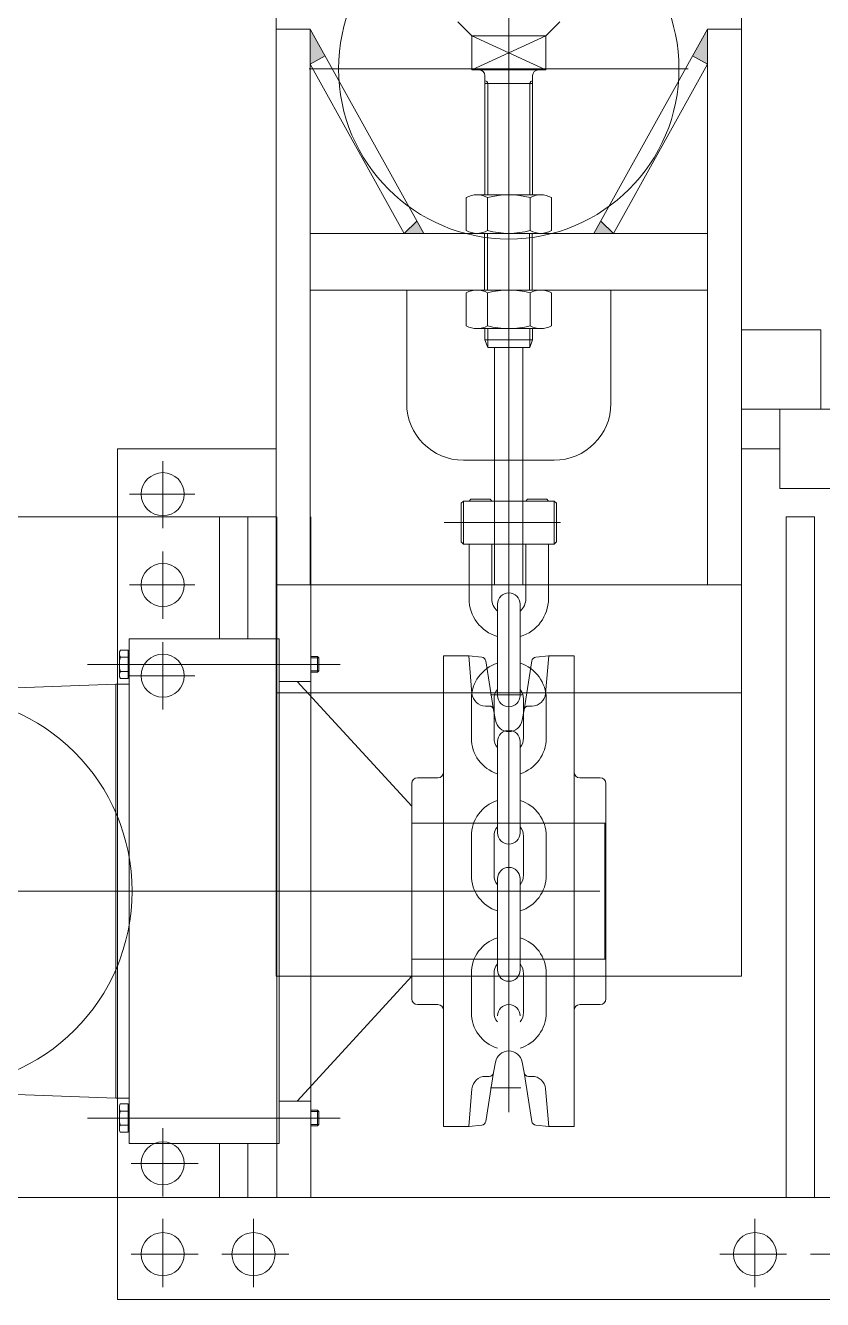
# Model space of a CAD drawing. Extents: x 475189 to 476029, y 1007718 to 1008015.
# Drawn here: x 475671.44 to 475675.2, y 1007757.58 to 1007763.6 of the extents above; entities that cross this region are included whole.
import ezdxf
from ezdxf.enums import TextEntityAlignment as Align

# ---------------------------------------------------------------- set-up
doc = ezdxf.new("R2010")
doc.units = 0
doc.header["$LTSCALE"] = 2
doc.header["$MEASUREMENT"] = 0
doc.layers.get('0').update_dxf_attribs({"linetype": 'CONTINUOUS', "lineweight": 0})
doc.layers.add('R.B', color=6, linetype='CONTINUOUS', lineweight=0)
doc.layers.add('TEXT', color=1, linetype='CONTINUOUS', lineweight=0)
doc.styles.add('ROMANS', font='ROMANS.SHX')
doc.styles.add('XT03_5', font='romans', dxfattribs={"width": 0.6, "height": 87.5})

# ---------------------------------------------------------------- blocks, each defined once
blk = doc.blocks.new('EXISTING')
at = {"color": 8}
for p, q in [((475673.7211, 1007785.9004), (475673.7211, 1007758.6375)), ((475672.6221, 1007765.4359), (475672.6221, 1007759.11)), ((475674.8201, 1007765.4359), (475674.8201, 1007759.11)), ((475672.6221, 1007763.5864), (475672.7829, 1007763.5864)), ((475672.7829, 1007763.5864), (475672.7829, 1007760.9595)), ((475673.319, 1007762.6214), (475672.7829, 1007763.5864)), ((475673.5469, 1007763.5544), (475673.4799, 1007763.6214)), ((475673.8953, 1007763.5544), (475673.9624, 1007763.6214)), ((475674.1232, 1007762.6214), (475674.6593, 1007763.5864)), ((475674.6593, 1007763.5864), (475674.6593, 1007760.9595)), ((475674.6593, 1007763.5864), (475674.8201, 1007763.5864)), ((475673.5469, 1007763.3935), (475673.5469, 1007763.5544)), ((475673.5469, 1007763.5544), (475673.8953, 1007763.3935)), ((475673.5469, 1007763.3935), (475673.8953, 1007763.5544)), ((475673.8953, 1007763.5544), (475673.5469, 1007763.5544)), ((475673.8953, 1007763.3935), (475673.8953, 1007763.5544)), ((475672.7829, 1007763.4208), (475672.8532, 1007763.4599)), ((475674.6593, 1007763.4208), (475674.589, 1007763.4599)), ((475672.7779, 1007763.3988), (475674.5682, 1007763.3988)), ((475673.227, 1007762.6214), (475672.7829, 1007763.4208)), ((475674.2152, 1007762.6214), (475674.6593, 1007763.4208)), ((475673.8953, 1007763.3935), (475673.5469, 1007763.3935)), ((475673.6085, 1007762.8037), (475673.6085, 1007763.3667)), ((475673.8337, 1007762.8037), (475673.8337, 1007763.3667)), ((475673.8337, 1007763.3292), (475673.6085, 1007763.3292)), ((475673.6216, 1007762.8037), (475673.6216, 1007763.3292)), ((475673.8206, 1007762.8037), (475673.8206, 1007763.3292)), ((475673.5704, 1007762.8037), (475673.8722, 1007762.8037)), ((475673.5201, 1007762.7902), (475673.5201, 1007762.6349)), ((475673.6207, 1007762.6349), (475673.6207, 1007762.7902)), ((475673.8219, 1007762.6349), (475673.8219, 1007762.7902)), ((475673.9225, 1007762.6349), (475673.9225, 1007762.7902)), ((475673.227, 1007762.6214), (475673.2869, 1007762.6793)), ((475674.2152, 1007762.6214), (475674.1553, 1007762.6793)), ((475674.6593, 1007762.6214), (475672.7829, 1007762.6214)), ((475673.607, 1007762.6214), (475673.607, 1007762.3534)), ((475673.62, 1007762.6214), (475673.62, 1007762.3534)), ((475673.8191, 1007762.6214), (475673.8191, 1007762.3534)), ((475673.8321, 1007762.6214), (475673.8321, 1007762.3534)), ((475674.6593, 1007762.3534), (475672.7829, 1007762.3534)), ((475673.2386, 1007762.3534), (475673.2386, 1007761.8173)), ((475673.5201, 1007762.1846), (475673.5201, 1007762.3399)), ((475673.6207, 1007762.3399), (475673.6207, 1007762.1846)), ((475673.8219, 1007762.3399), (475673.8219, 1007762.1846)), ((475673.9225, 1007762.3399), (475673.9225, 1007762.1846)), ((475674.2036, 1007762.3534), (475674.2036, 1007761.8173)), ((475673.5704, 1007762.1711), (475673.8722, 1007762.1711)), ((475673.6085, 1007762.1174), (475673.6085, 1007762.1711)), ((475673.6216, 1007762.0826), (475673.6216, 1007762.1711)), ((475673.8206, 1007762.1309), (475673.8206, 1007762.1711)), ((475673.8206, 1007762.0826), (475673.8206, 1007762.163)), ((475673.8337, 1007762.1174), (475673.8337, 1007762.1711)), ((475674.8201, 1007762.1658), (475675.1954, 1007762.1658)), ((475675.1954, 1007762.1658), (475675.1954, 1007761.7905)), ((475673.6085, 1007762.1174), (475673.6216, 1007762.0826)), ((475673.8337, 1007762.1174), (475673.6085, 1007762.1174)), ((475673.8206, 1007762.0826), (475673.6216, 1007762.0826)), ((475673.6541, 1007761.5492), (475673.6541, 1007762.0826)), ((475673.7881, 1007761.5492), (475673.7881, 1007762.0826)), ((475673.8337, 1007762.1174), (475673.8206, 1007762.0826)), ((475674.8201, 1007761.7905), (475675.3777, 1007761.7905)), ((475675.0024, 1007761.7905), (475675.0024, 1007761.4152)), ((475672.6221, 1007761.6028), (475671.8716, 1007761.6028)), ((475671.8716, 1007761.6028), (475671.8716, 1007757.5821)), ((475675.0024, 1007761.6028), (475674.8201, 1007761.6028)), ((475672.086, 1007761.2283), (475672.086, 1007761.5439)), ((475673.5067, 1007761.5492), (475673.9355, 1007761.5492)), ((475673.6541, 1007761.5492), (475673.6541, 1007760.9595)), ((475673.7881, 1007761.5492), (475673.7881, 1007760.9595)), ((475675.0024, 1007761.4152), (475675.3777, 1007761.4152)), ((475671.9292, 1007761.3884), (475672.237, 1007761.3884)), ((475673.5069, 1007761.3562), (475673.4962, 1007761.3455)), ((475673.5069, 1007761.3562), (475673.9355, 1007761.3562)), ((475673.5069, 1007761.1525), (475673.5069, 1007761.3562)), ((475673.5337, 1007761.3562), (475673.5417, 1007761.3643)), ((475673.6329, 1007761.3643), (475673.5417, 1007761.3643)), ((475673.6329, 1007761.3643), (475673.6409, 1007761.3562)), ((475673.8096, 1007761.3643), (475673.8015, 1007761.3562)), ((475673.8096, 1007761.3643), (475673.9007, 1007761.3643)), ((475673.9087, 1007761.3562), (475673.9007, 1007761.3643)), ((475673.9355, 1007761.3562), (475673.9463, 1007761.3455)), ((475673.9355, 1007761.1525), (475673.9355, 1007761.3562)), ((475673.4962, 1007761.1632), (475673.4962, 1007761.3455)), ((475673.9463, 1007761.1632), (475673.9463, 1007761.3455)), ((475672.354, 1007761.2812), (475669.6723, 1007761.2812)), ((475671.8716, 1007761.2812), (475672.6221, 1007761.2812)), ((475672.354, 1007761.2812), (475672.354, 1007760.7049)), ((475672.4881, 1007761.2812), (475672.4881, 1007760.7049)), ((475672.6248, 1007758.0646), (475672.6248, 1007761.2812)), ((475672.7856, 1007758.0646), (475672.7856, 1007761.2812)), ((475673.4162, 1007761.2544), (475673.8883, 1007761.2544)), ((475673.9659, 1007761.2544), (475673.478, 1007761.2544)), ((475675.0319, 1007761.2812), (475675.1659, 1007761.2812)), ((475675.0319, 1007761.2812), (475675.0319, 1007758.0646)), ((475675.1659, 1007761.2812), (475675.1659, 1007758.0646)), ((475672.086, 1007760.7994), (475672.086, 1007761.1179)), ((475673.5069, 1007761.1525), (475673.4962, 1007761.1632)), ((475673.5069, 1007761.1525), (475673.9355, 1007761.1525)), ((475673.5335, 1007760.9595), (475673.5335, 1007761.1525)), ((475673.6407, 1007760.9595), (475673.6407, 1007761.1525)), ((475673.8015, 1007760.9595), (475673.8015, 1007761.1525)), ((475673.9087, 1007760.9595), (475673.9087, 1007761.1525)), ((475673.9355, 1007761.1525), (475673.9463, 1007761.1632)), ((475671.9292, 1007760.9595), (475672.237, 1007760.9595)), ((475672.6221, 1007760.9595), (475674.8201, 1007760.9595)), ((475673.5335, 1007760.8953), (475673.5335, 1007760.9595)), ((475673.6407, 1007760.8953), (475673.6407, 1007760.9595)), ((475673.8015, 1007760.8953), (475673.8015, 1007760.9595)), ((475673.9087, 1007760.8953), (475673.9087, 1007760.9595)), ((475673.6675, 1007760.4369), (475673.6675, 1007760.8685)), ((475673.7747, 1007760.4369), (475673.7747, 1007760.8685)), ((475672.6355, 1007760.7049), (475671.9278, 1007760.7049)), ((475671.9278, 1007760.7049), (475671.9278, 1007758.3192)), ((475672.086, 1007760.3706), (475672.086, 1007760.689)), ((475672.6355, 1007760.7049), (475672.6355, 1007758.3192)), ((475671.8811, 1007760.5344), (475671.8811, 1007760.6341)), ((475671.8855, 1007760.6507), (475671.9232, 1007760.6507)), ((475671.9232, 1007760.6507), (475671.9232, 1007760.6175)), ((475671.9232, 1007760.6374), (475671.9278, 1007760.6374)), ((475671.9278, 1007760.6374), (475671.9278, 1007760.5311)), ((475673.4128, 1007760.6244), (475673.5335, 1007760.6244)), ((475673.4128, 1007760.6244), (475673.4128, 1007758.3996)), ((475673.5317, 1007760.6244), (475673.5934, 1007760.618)), ((475673.5317, 1007760.6244), (475673.5471, 1007760.446)), ((475673.7211, 1007758.4672), (475673.7211, 1007760.6366)), ((475673.9105, 1007760.6244), (475673.8488, 1007760.618)), ((475673.9105, 1007760.6244), (475673.8951, 1007760.446)), ((475673.9087, 1007760.6244), (475674.0294, 1007760.6244)), ((475674.0294, 1007760.6244), (475674.0294, 1007758.3996)), ((475671.731, 1007760.5842), (475672.078, 1007760.5842)), ((475671.9232, 1007760.6175), (475671.8855, 1007760.6175)), ((475671.9232, 1007760.6175), (475671.9232, 1007760.551)), ((475672.9236, 1007760.5842), (475671.9654, 1007760.5842)), ((475672.8165, 1007760.6218), (475672.7856, 1007760.6218)), ((475672.7856, 1007760.6152), (475672.8231, 1007760.6152)), ((475672.8231, 1007760.6152), (475672.8165, 1007760.6218)), ((475672.8165, 1007760.5467), (475672.8165, 1007760.6218)), ((475672.8231, 1007760.5533), (475672.8231, 1007760.6152)), ((475673.6124, 1007760.6001), (475673.6491, 1007760.3694)), ((475673.8299, 1007760.6001), (475673.7931, 1007760.3694)), ((475671.9232, 1007760.551), (475671.8855, 1007760.551)), ((475671.9232, 1007760.5178), (475671.8855, 1007760.5178)), ((475671.9232, 1007760.551), (475671.9232, 1007760.5178)), ((475671.9278, 1007760.5311), (475671.9232, 1007760.5311)), ((475671.9292, 1007760.5306), (475672.237, 1007760.5306)), ((475672.7856, 1007760.5038), (475672.6355, 1007760.5038)), ((475673.2627, 1007759.9141), (475672.7213, 1007760.5038)), ((475672.7856, 1007760.5533), (475672.8231, 1007760.5533)), ((475672.7856, 1007760.5467), (475672.8165, 1007760.5467)), ((475672.8165, 1007760.5467), (475672.8231, 1007760.5533)), ((475671.8635, 1007760.4904), (475671.1559, 1007760.4636)), ((475671.9278, 1007760.4904), (475671.8635, 1007760.4904)), ((475671.8635, 1007760.4904), (475671.8635, 1007758.5336)), ((475672.6221, 1007760.4502), (475674.8201, 1007760.4502)), ((475673.5442, 1007760.2359), (475673.5442, 1007760.4208)), ((475673.628, 1007760.3872), (475673.6112, 1007760.3872)), ((475673.6344, 1007760.4408), (475673.7845, 1007760.4408)), ((475673.6514, 1007760.2359), (475673.6514, 1007760.4208)), ((475673.7908, 1007760.2359), (475673.7908, 1007760.4208)), ((475673.8142, 1007760.3872), (475673.831, 1007760.3872)), ((475673.898, 1007760.2359), (475673.898, 1007760.4208)), ((475673.6491, 1007760.3694), (475673.6577, 1007760.3199)), ((475673.7931, 1007760.3694), (475673.7845, 1007760.3199)), ((475673.6675, 1007759.7882), (475673.6675, 1007760.2198)), ((475673.7747, 1007759.7882), (475673.7747, 1007760.2198)), ((475673.2895, 1007760.0481), (475673.386, 1007760.0481)), ((475673.386, 1007760.0481), (475673.2895, 1007760.0481)), ((475674.1527, 1007760.0481), (475674.0562, 1007760.0481)), ((475674.0562, 1007760.0481), (475674.1527, 1007760.0481)), ((475673.2627, 1007760.0213), (475673.2627, 1007759.0027)), ((475674.1795, 1007759.512), (475674.1795, 1007760.0213)), ((475674.1795, 1007759.512), (475674.1795, 1007760.0213)), ((475673.2627, 1007759.8337), (475674.1795, 1007759.8337)), ((475674.1741, 1007759.8337), (475674.1741, 1007759.1904)), ((475673.5442, 1007759.5872), (475673.5442, 1007759.7722)), ((475673.6514, 1007759.5872), (475673.6514, 1007759.7722)), ((475673.7908, 1007759.5872), (475673.7908, 1007759.7722)), ((475673.898, 1007759.5872), (475673.898, 1007759.7722)), ((475673.6675, 1007759.1396), (475673.6675, 1007759.5711)), ((475673.7747, 1007759.1396), (475673.7747, 1007759.5711)), ((475674.1512, 1007759.512), (475668.0208, 1007759.512)), ((475673.8021, 1007759.512), (475673.652, 1007759.512)), ((475674.1795, 1007759.512), (475674.1795, 1007759.0027)), ((475674.1795, 1007759.512), (475674.1795, 1007759.0027)), ((475673.2627, 1007759.1904), (475674.1795, 1007759.1904)), ((475673.5442, 1007758.9385), (475673.5442, 1007759.1235)), ((475673.6514, 1007758.9385), (475673.6514, 1007759.1235)), ((475673.7908, 1007758.9385), (475673.7908, 1007759.1235)), ((475673.898, 1007758.9385), (475673.898, 1007759.1235)), ((475672.6221, 1007759.11), (475674.8201, 1007759.11)), ((475673.2627, 1007759.11), (475672.7213, 1007758.5202)), ((475673.2895, 1007758.9759), (475673.386, 1007758.9759)), ((475673.386, 1007758.9759), (475673.2895, 1007758.9759)), ((475674.1527, 1007758.9759), (475674.0562, 1007758.9759)), ((475674.0562, 1007758.9759), (475674.1527, 1007758.9759)), ((475673.6491, 1007758.6546), (475673.6577, 1007758.7041)), ((475673.7931, 1007758.6546), (475673.7845, 1007758.7041)), ((475673.628, 1007758.6368), (475673.6112, 1007758.6368)), ((475673.6124, 1007758.424), (475673.6491, 1007758.6546)), ((475673.8299, 1007758.424), (475673.7931, 1007758.6546)), ((475673.8142, 1007758.6368), (475673.831, 1007758.6368)), ((475673.5317, 1007758.3996), (475673.5471, 1007758.578)), ((475673.6344, 1007758.5832), (475673.778, 1007758.5832)), ((475673.9105, 1007758.3996), (475673.8951, 1007758.578)), ((475671.8635, 1007758.5336), (475671.1559, 1007758.5604)), ((475671.9278, 1007758.5336), (475671.8635, 1007758.5336)), ((475672.7856, 1007758.5202), (475672.6355, 1007758.5202)), ((475672.8165, 1007758.4774), (475672.7856, 1007758.4774)), ((475672.7856, 1007758.4708), (475672.8231, 1007758.4708)), ((475672.8231, 1007758.4708), (475672.8165, 1007758.4774)), ((475672.8165, 1007758.4023), (475672.8165, 1007758.4774)), ((475672.8231, 1007758.4089), (475672.8231, 1007758.4708)), ((475672.9236, 1007758.4398), (475671.9654, 1007758.4398)), ((475672.7856, 1007758.4089), (475672.8231, 1007758.4089)), ((475672.7856, 1007758.4023), (475672.8165, 1007758.4023)), ((475672.8165, 1007758.4023), (475672.8231, 1007758.4089)), ((475673.4128, 1007758.3996), (475673.5335, 1007758.3996)), ((475673.5317, 1007758.3996), (475673.5934, 1007758.406)), ((475673.9105, 1007758.3996), (475673.8488, 1007758.406)), ((475673.9087, 1007758.3996), (475674.0294, 1007758.3996)), ((475672.086, 1007758.0692), (475672.086, 1007758.3927)), ((475672.6355, 1007758.3192), (475671.9278, 1007758.3192)), ((475672.354, 1007758.3192), (475672.354, 1007758.0646)), ((475672.4881, 1007758.3192), (475672.4881, 1007758.0646)), ((475671.9371, 1007758.2254), (475672.2527, 1007758.2254)), ((475672.354, 1007758.0646), (475669.6723, 1007758.0646)), ((475672.354, 1007758.0646), (475677.8437, 1007758.0646)), ((475672.086, 1007757.6404), (475672.086, 1007757.9638)), ((475672.5149, 1007757.6404), (475672.5149, 1007757.9638)), ((475674.8844, 1007757.6404), (475674.8844, 1007757.9638)), ((475671.9371, 1007757.7965), (475672.2527, 1007757.7965)), ((475672.3659, 1007757.7965), (475672.6816, 1007757.7965)), ((475675.0334, 1007757.7965), (475674.7177, 1007757.7965)), ((475675.4623, 1007757.7965), (475675.1466, 1007757.7965)), ((475671.8716, 1007757.5821), (475678.3262, 1007757.5821))]:
    blk.add_line(p, q, dxfattribs=at)
for points in [[(475671.9232, 1007758.473), (475671.9232, 1007758.5063), (475671.8855, 1007758.5063, 0.267949), (475671.8855, 1007758.473)], [(475671.9232, 1007758.4066), (475671.9232, 1007758.473), (475671.8855, 1007758.473, 0.133975), (475671.8855, 1007758.4066)]]:
    blk.add_lwpolyline(points, format="xyb", dxfattribs=at)
for points in [[(475671.8811, 1007758.4897), (475671.8811, 1007758.39)], [(475671.9232, 1007758.3867), (475671.9278, 1007758.3867), (475671.9278, 1007758.493), (475671.9232, 1007758.493)], [(475671.731, 1007758.4398), (475672.078, 1007758.4398)]]:
    blk.add_lwpolyline(points, dxfattribs=at)
blk.add_lwpolyline([(475671.8855, 1007758.3734), (475671.9232, 1007758.3734), (475671.9232, 1007758.4066), (475671.8855, 1007758.4066, 0.267949)], format="xyb", close=True, dxfattribs=at)
for centre, radius in [((475673.7211, 1007763.3988), 0.8042), ((475672.086, 1007761.3884), 0.1019), ((475672.086, 1007760.9595), 0.1019), ((475672.086, 1007760.5306), 0.1019), ((475671.0125, 1007759.512), 0.9288), ((475672.086, 1007758.2254), 0.1019), ((475672.086, 1007757.7965), 0.1019), ((475672.5149, 1007757.7965), 0.1019), ((475674.8844, 1007757.7965), 0.1019)]:
    blk.add_circle(centre, radius, dxfattribs=at)
for centre, radius, start, end in [((475673.5817, 1007763.3667), 0.0268, 0, 90), ((475673.6085, 1007763.3292), 0.0131, 0, 90), ((475673.8337, 1007763.3292), 0.0131, 90, 180), ((475673.8605, 1007763.3667), 0.0268, 90, 180), ((475673.5704, 1007762.7031), 0.1006, 60, 120), ((475673.7213, 1007762.4215), 0.3822, 74.73852, 105.26148), ((475673.8722, 1007762.7031), 0.1006, 60, 120), ((475673.5704, 1007762.722), 0.1006, 240, 300), ((475673.7213, 1007763.0036), 0.3822, 254.73852, 285.26148), ((475673.8722, 1007762.722), 0.1006, 240, 300), ((475673.5704, 1007762.2528), 0.1006, 60, 120), ((475673.7213, 1007761.9712), 0.3822, 74.73852, 105.26148), ((475673.8722, 1007762.2528), 0.1006, 60, 120), ((475673.5704, 1007762.2717), 0.1006, 240, 300), ((475673.7213, 1007762.5532), 0.3822, 254.73852, 285.26148), ((475673.8722, 1007762.2717), 0.1006, 240, 300), ((475673.5067, 1007761.8173), 0.2681, 180, 270), ((475673.9355, 1007761.8173), 0.2681, 270, 0), ((475673.7211, 1007760.8953), 0.1876, 180, 253.39845), ((475673.7211, 1007760.8953), 0.0804, 180, 228.18968), ((475673.7211, 1007760.8685), 0.0536, 0, 180), ((475673.7211, 1007760.8953), 0.1876, 286.60155, 0), ((475673.7211, 1007760.8953), 0.0804, 311.81032, 0), ((475671.9143, 1007760.6341), 0.0332, 150, 210), ((475672.0073, 1007760.5842), 0.1262, 164.73852, 195.26148), ((475673.7211, 1007760.4208), 0.1769, 107.6397, 180), ((475673.5912, 1007760.5967), 0.0214, 9.05942, 84.08147), ((475673.7211, 1007760.4208), 0.1769, 0, 72.3603), ((475673.851, 1007760.5967), 0.0214, 95.91853, 170.94058), ((475671.9143, 1007760.5344), 0.0332, 150, 210), ((475673.6112, 1007760.4515), 0.0643, 184.92169, 270), ((475673.7211, 1007760.4208), 0.0697, 140.28486, 180), ((475673.7211, 1007760.4208), 0.0697, 0, 39.71514), ((475673.831, 1007760.4515), 0.0643, 270, 355.07831), ((475673.628, 1007760.3658), 0.0214, 9.8383, 90), ((475673.7211, 1007760.4369), 0.0536, 180, 0), ((475673.8142, 1007760.3658), 0.0214, 90, 170.1617), ((475673.7211, 1007760.3309), 0.0643, 189.8383, 270), ((475673.7211, 1007760.2198), 0.0536, 0, 180), ((475673.7211, 1007760.3309), 0.0643, 270, 350.1617), ((475673.7211, 1007760.2359), 0.1769, 180, 252.3603), ((475673.7211, 1007760.2359), 0.0697, 180, 219.71514), ((475673.7211, 1007760.2359), 0.0697, 320.28486, 0), ((475673.7211, 1007760.2359), 0.1769, 287.6397, 0), ((475673.2895, 1007760.0213), 0.0268, 90, 180), ((475673.2895, 1007760.0213), 0.0268, 90, 180), ((475673.386, 1007760.0749), 0.0268, 270, 0), ((475673.386, 1007760.0749), 0.0268, 270, 0), ((475674.0562, 1007760.0749), 0.0268, 180, 270), ((475674.0562, 1007760.0749), 0.0268, 180, 270), ((475674.1527, 1007760.0213), 0.0268, 0, 90), ((475674.1527, 1007760.0213), 0.0268, 0, 90), ((475673.7211, 1007759.7722), 0.1769, 107.6397, 180), ((475673.7211, 1007759.7722), 0.1769, 0, 72.3603), ((475673.7211, 1007759.7722), 0.0697, 140.28486, 180), ((475673.7211, 1007759.7882), 0.0536, 180, 0), ((475673.7211, 1007759.7722), 0.0697, 0, 39.71514), ((475673.7211, 1007759.5711), 0.0536, 0, 180), ((475673.7211, 1007759.5872), 0.1769, 180, 252.3603), ((475673.7211, 1007759.5872), 0.0697, 180, 219.71514), ((475673.7211, 1007759.5872), 0.0697, 320.28486, 0), ((475673.7211, 1007759.5872), 0.1769, 287.6397, 0), ((475673.7211, 1007759.1235), 0.1769, 107.6397, 180), ((475673.7211, 1007759.1235), 0.1769, 0, 72.3603), ((475673.7211, 1007759.1235), 0.0697, 140.28486, 180), ((475673.7211, 1007759.1396), 0.0536, 180, 0), ((475673.7211, 1007759.1235), 0.0697, 0, 39.71514), ((475673.2895, 1007759.0027), 0.0268, 180, 270), ((475673.2895, 1007759.0027), 0.0268, 180, 270), ((475674.1527, 1007759.0027), 0.0268, 270, 0), ((475674.1527, 1007759.0027), 0.0268, 270, 0), ((475673.386, 1007758.9491), 0.0268, 0, 90), ((475673.386, 1007758.9491), 0.0268, 0, 90), ((475673.7211, 1007758.9385), 0.1769, 180, 252.3603), ((475673.7211, 1007758.9385), 0.0697, 180, 219.71514), ((475673.7211, 1007758.9224), 0.0536, 0, 180), ((475673.7211, 1007758.9385), 0.1769, 287.6397, 0), ((475673.7211, 1007758.9385), 0.0697, 320.28486, 0), ((475674.0562, 1007758.9491), 0.0268, 90, 180), ((475674.0562, 1007758.9491), 0.0268, 90, 180), ((475673.7211, 1007758.6931), 0.0643, 90, 170.1617), ((475673.7211, 1007758.6931), 0.0643, 9.8383, 90), ((475673.6112, 1007758.5725), 0.0643, 90, 175.07831), ((475673.628, 1007758.6583), 0.0214, 270, 350.1617), ((475673.8142, 1007758.6583), 0.0214, 189.8383, 270), ((475673.831, 1007758.5725), 0.0643, 4.92169, 90), ((475673.5912, 1007758.4273), 0.0214, 275.91853, 350.94058), ((475673.851, 1007758.4273), 0.0214, 189.05942, 264.08147)]:
    blk.add_arc(centre, radius, start, end, dxfattribs=at)
for points in [[(475672.7829, 1007763.5864), (475672.8532, 1007763.4599), (475672.7829, 1007763.4208)], [(475674.6593, 1007763.5864), (475674.589, 1007763.4599), (475674.6593, 1007763.4208)], [(475673.227, 1007762.6214), (475673.2869, 1007762.6793), (475673.319, 1007762.6214)], [(475674.2152, 1007762.6214), (475674.1553, 1007762.6793), (475674.1232, 1007762.6214)]]:
    blk.add_solid(points, dxfattribs=at)
at = {"color": 8, "linetype": 'ByBlock', "style": 'ROMANS'}
for tag, height, width, p in [('DIRECTION', 0.5361, 0.85, (475672.3938, 1007828.2391)), ('DN', 1.0722, 0.708333, (475752.5516, 1007802.2382))]:
    blk.add_attdef(tag, text='', height=height, dxfattribs=dict(at, width=width)).set_placement(p, align=Align.MIDDLE_RIGHT)
at = {"color": 8, "style": 'XT03_5', "text_generation_flag": 4, "width": 0.6, "flags": 9}
for p, rotation in [((475706.5948, 1007775.5763), 270), ((475708.8166, 1007766.1034), 90)]:
    blk.add_attdef('KEYWORD', p, '', height=0.0375, rotation=rotation, dxfattribs=at)
at = {"color": 8, "style": 'XT03_5', "width": 0.6, "flags": 9}
for p, rotation in [((475708.8166, 1007775.5763), 270), ((475706.5948, 1007766.1034), 90)]:
    blk.add_attdef('KEYWORD', p, '', height=0.0375, rotation=rotation, dxfattribs=at)
at = {"layer": 'TEXT', "color": 8, "style": 'ROMANS', "width": 0.85, "flags": 8}
blk.add_attdef('WTD', text='', height=1.0722, rotation=180, dxfattribs=at).set_placement((475705.1732, 1007794.2001), align=Align.MIDDLE_CENTER)
blk.add_attdef('WTD', text='', height=1.0722, dxfattribs=at).set_placement((475731.4003, 1007752.4623), align=Align.MIDDLE_CENTER)

msp = doc.modelspace()

# ---------------------------------------------------------------- block references
at = {"layer": 'R.B'}
msp.add_blockref('EXISTING', (0, 0), dxfattribs=at)

doc.saveas('drawing.dxf')
